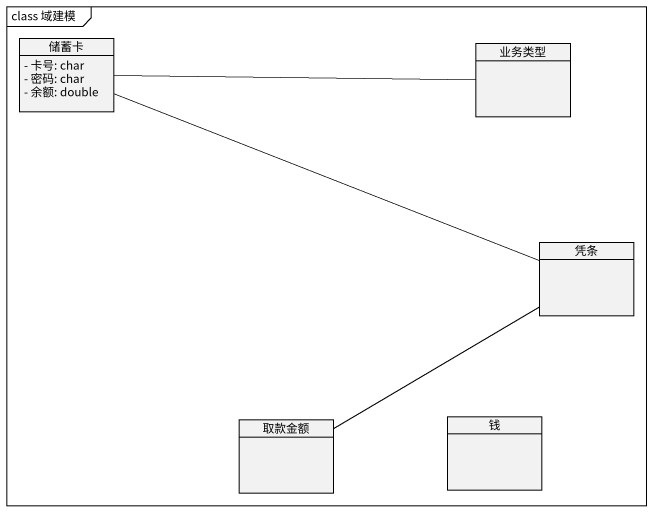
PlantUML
@startuml
mainframe class 域建模
hide circle
hide empty members
skinparam classAttributeIconSize 0
class 储蓄卡 {
  - 卡号: char
  - 密码: char
  - 余额: double
}
class 业务类型
class 凭条
class 取款金额
class 钱
储蓄卡 -right- 业务类型
储蓄卡 -right- 凭条
凭条 -left- 取款金额
@enduml
